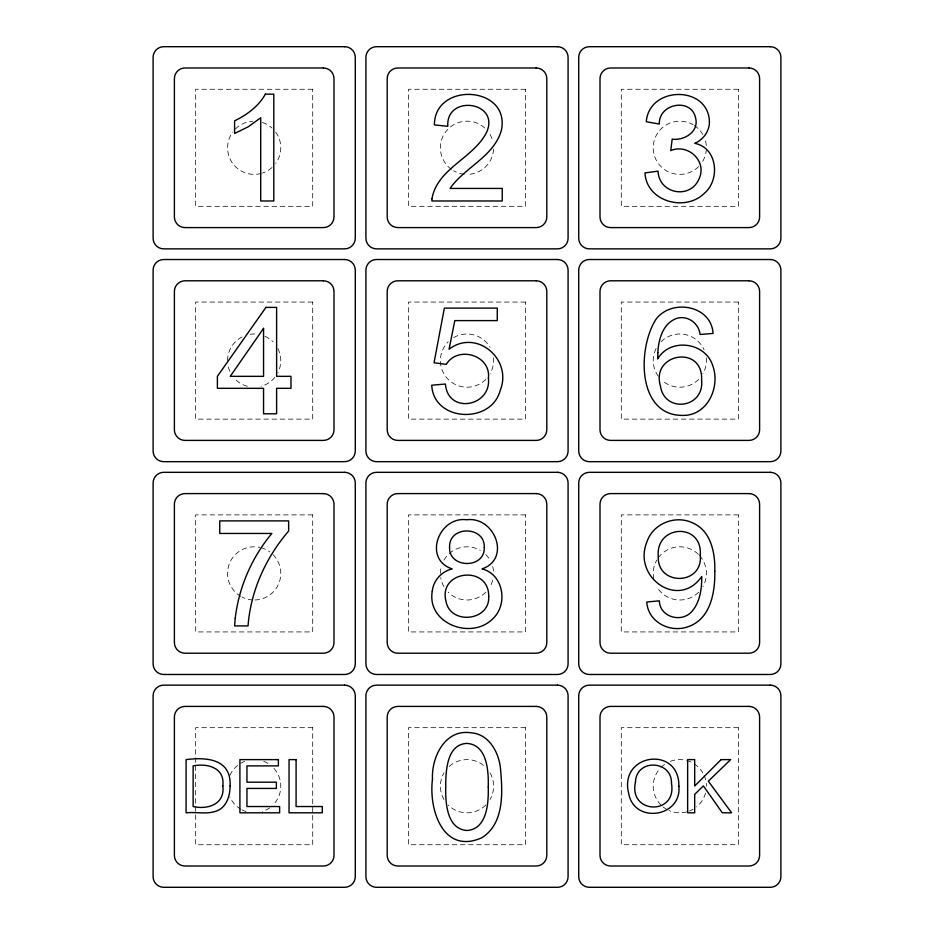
<?xml version="1.0" encoding="UTF-8"?>
<svg xmlns="http://www.w3.org/2000/svg" width="934" height="934" viewBox="0 0 934 934"><rect width="100%" height="100%" fill="white"/><g stroke="black" fill="none" stroke-linecap="round" stroke-linejoin="round"><path stroke-width="0.7" stroke-dasharray="4.67 3.5" d="M273.954 768.413A26.596 26.596 0 0 1 273.954 804.022M269.821 807.735A26.596 26.596 0 0 1 262.407 811.518M245.981 811.518A26.596 26.596 0 0 1 242.104 809.918M240.89 809.253A26.596 26.596 0 0 1 229.892 797.041M229.892 775.395A26.596 26.596 0 0 1 238.555 764.689M240.89 763.183A26.596 26.596 0 0 1 244.661 761.385M263.715 761.385A26.596 26.596 0 0 1 269.821 764.689M490.035 772.92A26.596 26.596 0 0 1 490.035 799.516M485.808 805.026A26.596 26.596 0 0 1 448.192 805.026M443.965 799.516A26.596 26.596 0 0 1 443.965 772.92M449.196 766.452A26.596 26.596 0 0 1 484.804 766.452M705.509 793.094A26.596 26.596 0 0 1 696.554 806.883M693.11 809.253A26.596 26.596 0 0 1 689.339 811.051M686.7 811.915A26.596 26.596 0 0 1 668.989 810.514M666.514 809.253A26.596 26.596 0 0 1 663.07 806.883M661.003 805.026A26.596 26.596 0 0 1 660.046 768.413M661.003 767.409A26.596 26.596 0 0 1 665.323 763.907M670.285 761.385A26.596 26.596 0 0 1 685.346 760.194M686.7 760.521A26.596 26.596 0 0 1 693.11 763.183M694.289 763.907A26.596 26.596 0 0 1 702.847 772.92M704.108 775.395A26.596 26.596 0 0 1 706.408 786.218M272.997 554.598A26.596 26.596 0 0 1 254.188 600.002M252.81 599.967A26.596 26.596 0 0 1 242.104 597.106M240.89 596.441A26.596 26.596 0 0 1 259.734 547.382M261.076 547.709A26.596 26.596 0 0 1 269.821 551.877M492.697 580.294A26.596 26.596 0 0 1 490.035 586.704M485.808 592.214A26.596 26.596 0 0 1 448.192 592.214M443.965 586.704A26.596 26.596 0 0 1 440.731 577.574M440.404 573.406A26.596 26.596 0 0 1 441.303 566.518M443.965 560.108A26.596 26.596 0 0 1 448.192 554.598M449.196 553.64A26.596 26.596 0 0 1 480.298 550.371M485.808 554.598A26.596 26.596 0 0 1 490.035 560.108M492.697 566.518A26.596 26.596 0 0 1 493.561 572.017M699.578 555.602A26.596 26.596 0 0 1 702.847 586.704M698.62 592.214A26.596 26.596 0 0 1 656.777 586.704M653.788 578.94A26.596 26.596 0 0 1 656.777 560.108M658.283 557.773A26.596 26.596 0 0 1 698.62 554.598M277.888 348.51A26.596 26.596 0 0 1 277.888 372.678M274.865 377.336A26.596 26.596 0 0 1 261.076 386.291M247.3 386.291A26.596 26.596 0 0 1 235.38 379.402M229.892 371.417A26.596 26.596 0 0 1 227.919 364.762M227.592 360.594A26.596 26.596 0 0 1 243.365 336.298M250.02 334.325A26.596 26.596 0 0 1 256.967 334.138M265.011 336.298A26.596 26.596 0 0 1 272.997 341.786M493.456 357.815A26.596 26.596 0 0 1 490.035 373.892M485.808 379.402A26.596 26.596 0 0 1 448.192 379.402A26.596 26.596 0 0 1 448.192 341.786M453.702 337.559A26.596 26.596 0 0 1 490.035 347.296M706.267 357.815A26.596 26.596 0 0 1 702.847 373.892M698.62 379.402A26.596 26.596 0 0 1 662.008 380.36M658.283 376.227A26.596 26.596 0 0 1 656.777 347.296M661.003 341.786A26.596 26.596 0 0 1 704.108 349.771M275.717 132.149A26.596 26.596 0 0 1 275.717 163.415M271.992 167.548A26.596 26.596 0 0 1 262.407 173.082M261.076 173.479A26.596 26.596 0 0 1 232.671 132.149M235.38 128.974A26.596 26.596 0 0 1 252.81 121.222M262.407 122.482A26.596 26.596 0 0 1 271.992 128.016M493.561 149.171A26.596 26.596 0 0 1 467 174.389M464.221 174.238A26.596 26.596 0 0 1 453.702 170.817M451.367 169.311A26.596 26.596 0 0 1 446.767 130.515A26.596 26.596 0 0 1 485.808 128.974M490.035 134.484A26.596 26.596 0 0 1 492.697 140.906M706.373 149.171A26.596 26.596 0 0 1 701.329 163.415M698.62 166.591A26.596 26.596 0 0 1 662.708 168.167A26.596 26.596 0 0 1 658.015 132.523A26.596 26.596 0 0 1 693.11 124.747M694.289 125.471A26.596 26.596 0 0 1 702.847 134.484M705.509 140.906A26.596 26.596 0 0 1 706.408 147.782M312.715 89.267L195.661 89.267L195.661 206.309L312.715 206.309L312.715 89.267M525.527 89.267L408.473 89.267L408.473 206.309L525.527 206.309L525.527 89.267M738.339 89.267L621.285 89.267L621.285 206.309L738.339 206.309L738.339 89.267M312.715 302.067L195.661 302.067L195.661 419.121L312.715 419.121L312.715 302.067M525.527 302.067L408.473 302.067L408.473 419.121L525.527 419.121L525.527 302.067M738.339 302.067L621.285 302.067L621.285 419.121L738.339 419.121L738.339 302.067M312.715 514.879L195.661 514.879L195.661 631.933L312.715 631.933L312.715 514.879M525.527 514.879L408.473 514.879L408.473 631.933L525.527 631.933L525.527 514.879M738.339 514.879L621.285 514.879L621.285 631.933L738.339 631.933L738.339 514.879M312.715 727.691L195.661 727.691L195.661 844.733L312.715 844.733L312.715 727.691M525.527 727.691L408.473 727.691L408.473 844.733L525.527 844.733L525.527 727.691M738.339 727.691L621.285 727.691L621.285 844.733L738.339 844.733L738.339 727.691"/><path stroke-width="1.4" d="M488.272 786.942C488.587 802.469 487.338 829.088 467 830.489C446.639 829.112 445.401 802.469 445.728 786.942C445.752 771.717 446.475 744.351 466.86 743.394C487.314 744.631 488.634 771.356 488.272 786.942M432.477 779.236C428.519 809.79 443.311 855.019 481.909 837.716C504.699 823.274 502.585 791.623 500.437 768.028C498.698 752.022 488.739 733.89 470.899 732.805C445.028 728.742 431.368 757.264 432.477 779.236M714.79 571.223C715.269 592.249 710.541 619.662 687.459 626.912C669.713 633.1 647.811 621.787 646.783 601.998L659.346 600.842C659.754 617.211 681.423 623.141 691.697 611.677C700.068 602.22 701.866 588.735 701.726 576.523C678.563 610.077 632.108 577.224 646.993 541.685C653.099 523.39 675.737 514.611 692.806 522.993C711.194 531.014 715.292 553.208 714.79 571.223M222.817 785.821C225.246 804.022 208.165 809.906 193.128 806.532L193.128 765.892C207.418 763.031 225.117 767.713 222.817 785.821M431.975 198.662L431.905 200.985L502.235 200.985L502.235 188.435L450.048 188.435C464.863 167.139 494.098 156.573 501.43 130.095C510.501 85.765 434.543 81.235 434.38 124.922L447.806 126.3C445.728 94.392 499.69 101.176 486.883 131.717C474.133 158.161 437.427 167.992 431.975 198.662M657.851 352.655L657.676 358.925C670.18 337.396 705.66 342.054 712.817 365.883C720.044 385.8 708.988 413.108 686.128 415.28C636.953 418.992 636.86 348.861 656.077 319.148C671.744 298.378 711.451 305.313 713.051 333.45L700.056 334.465C698.971 323.164 687.272 314.77 676.286 318.541C662.778 323.666 658.47 339.579 657.851 352.655M230.079 785.926C230.068 793.97 227.931 802.785 221.545 808.19C211.539 815.896 197.459 811.529 186.088 812.814L186.088 759.611C206.694 756.914 231.562 759.003 230.079 785.926M635.447 782.33C628.419 814.214 677.162 815.802 671.476 783.334C672.083 760.054 636.089 758.315 635.447 782.33M678.866 786.288C681.937 817.238 634.349 824.232 628.745 793.725C618.273 753.236 679.742 745.18 678.866 786.288M701.586 380.045C704.645 408.38 664.483 413.645 660.42 385.94C650.601 353.017 703.442 344.448 701.586 380.045M700.278 555.041C703.36 585.618 656.73 586.4 658.248 556.127C655.726 524.546 702.613 522.258 700.278 555.041M432.279 591.187C426.546 623.352 470.911 640.304 492.405 619.137C508.353 604.905 503.835 574.41 482.026 568.899C511.412 559.011 494.658 516.128 466.778 519.771C438.618 516.035 422.752 559.408 452.196 568.899C441.735 571.328 433.329 580.423 432.279 591.187M235.228 618.238L234.632 625.92L248.059 625.92C250.581 590.988 265.921 557.458 288.629 531.049L288.629 520.892L219.747 520.892L219.747 533.454L271.864 533.454C251.83 557.376 238.882 587.241 235.228 618.238M488.412 378.165C491.611 406.815 447.713 414.603 445.448 384.037L431.73 385.205C433.539 421.946 491.517 424.596 500.25 390.225C512.766 359.275 476.375 328.359 449.067 349.199L454.811 320.607L497.262 320.607L497.262 308.115L444.351 308.115L434.053 362.777L446.312 364.365C457.66 345.288 491.179 355.107 488.412 378.165M709.42 121.805C709.548 131.192 703.255 139.715 694.768 143.357C717.452 147.642 720.464 179.55 704.493 193.186C685.322 212.31 646.398 201.604 644.974 172.895L658.038 171.155C658.96 194.214 690.775 199.783 699.239 178.417C707.201 160.835 687.669 143.276 670.74 150.619L672.188 139.143C684.143 140.836 699.087 131.741 695.643 118.174C691.545 97.229 658.47 103.429 659.346 124.047L646.281 121.724C649.095 85.624 708.532 85.157 709.42 121.805M488.704 596.336C490.373 621.122 450.398 625.266 446.043 601.473C437.707 570.289 489.112 564.475 488.704 596.336M484.279 547.499C484.956 569.308 448.11 568.596 449.581 546.764C449.277 525.212 485.318 525.935 484.279 547.499M265.373 94.147C258.625 106.324 246.88 114.847 234.597 120.86L234.597 133.492L248.351 126.732L260.726 117.731L260.726 200.985L273.79 200.985L273.79 94.147L265.373 94.147M263.551 328.371L230.243 376.344L263.551 376.344L263.551 328.371M265.945 307.391L217.388 376.344L217.388 388.322L263.551 388.322L263.551 413.797L276.616 413.797L276.616 388.322L290.988 388.322L290.988 376.344L276.616 376.344L276.616 307.391L265.945 307.391M721.106 759.611L694.686 785.996L694.686 759.611L687.646 759.611L687.646 812.814L694.686 812.814L694.686 794.379L703.395 785.891L722.344 812.814L731.637 812.814L708.334 781.174L730.657 759.611L721.106 759.611M344.634 46.7L163.742 46.7A10.636 10.636 0 0 0 153.106 57.336L153.106 238.228A10.636 10.636 0 0 0 163.742 248.864L344.634 248.864A10.636 10.636 0 0 0 355.27 238.228L355.27 57.336A10.636 10.636 0 0 0 344.634 46.7M557.446 46.7L376.554 46.7A10.636 10.636 0 0 0 365.918 57.336L365.918 238.228A10.636 10.636 0 0 0 376.554 248.864L557.446 248.864A10.636 10.636 0 0 0 568.082 238.228L568.082 57.336A10.636 10.636 0 0 0 557.446 46.7M770.258 46.7L589.366 46.7A10.636 10.636 0 0 0 578.73 57.336L578.73 238.228A10.636 10.636 0 0 0 589.366 248.864L770.258 248.864A10.636 10.636 0 0 0 780.894 238.228L780.894 57.336A10.636 10.636 0 0 0 770.258 46.7M323.351 67.984L185.025 67.984A10.636 10.636 0 0 0 174.389 78.619L174.389 216.945A10.636 10.636 0 0 0 185.025 227.592L323.351 227.592A10.636 10.636 0 0 0 333.998 216.945L333.998 78.619A10.636 10.636 0 0 0 323.351 67.984M536.163 67.984L397.837 67.984A10.636 10.636 0 0 0 387.201 78.619L387.201 216.945A10.636 10.636 0 0 0 397.837 227.592L536.163 227.592A10.636 10.636 0 0 0 546.799 216.945L546.799 78.619A10.636 10.636 0 0 0 536.163 67.984M748.975 67.984L610.649 67.984A10.636 10.636 0 0 0 600.002 78.619L600.002 216.945A10.636 10.636 0 0 0 610.649 227.592L748.975 227.592A10.636 10.636 0 0 0 759.611 216.945L759.611 78.619A10.636 10.636 0 0 0 748.975 67.984M344.634 259.512L163.742 259.512A10.636 10.636 0 0 0 153.106 270.148L153.106 451.04A10.636 10.636 0 0 0 163.742 461.676L344.634 461.676A10.636 10.636 0 0 0 355.27 451.04L355.27 270.148A10.636 10.636 0 0 0 344.634 259.512M557.446 259.512L376.554 259.512A10.636 10.636 0 0 0 365.918 270.148L365.918 451.04A10.636 10.636 0 0 0 376.554 461.676L557.446 461.676A10.636 10.636 0 0 0 568.082 451.04L568.082 270.148A10.636 10.636 0 0 0 557.446 259.512M770.258 259.512L589.366 259.512A10.636 10.636 0 0 0 578.73 270.148L578.73 451.04A10.636 10.636 0 0 0 589.366 461.676L770.258 461.676A10.636 10.636 0 0 0 780.894 451.04L780.894 270.148A10.636 10.636 0 0 0 770.258 259.512M323.351 280.795L185.025 280.795A10.636 10.636 0 0 0 174.389 291.431L174.389 429.757A10.636 10.636 0 0 0 185.025 440.404L323.351 440.404A10.636 10.636 0 0 0 333.998 429.757L333.998 291.431A10.636 10.636 0 0 0 323.351 280.795M536.163 280.795L397.837 280.795A10.636 10.636 0 0 0 387.201 291.431L387.201 429.757A10.636 10.636 0 0 0 397.837 440.404L536.163 440.404A10.636 10.636 0 0 0 546.799 429.757L546.799 291.431A10.636 10.636 0 0 0 536.163 280.795M748.975 280.795L610.649 280.795A10.636 10.636 0 0 0 600.002 291.431L600.002 429.757A10.636 10.636 0 0 0 610.649 440.404L748.975 440.404A10.636 10.636 0 0 0 759.611 429.757L759.611 291.431A10.636 10.636 0 0 0 748.975 280.795M344.634 472.324L163.742 472.324A10.636 10.636 0 0 0 153.106 482.96L153.106 663.852A10.636 10.636 0 0 0 163.742 674.488L344.634 674.488A10.636 10.636 0 0 0 355.27 663.852L355.27 482.96A10.636 10.636 0 0 0 344.634 472.324M557.446 472.324L376.554 472.324A10.636 10.636 0 0 0 365.918 482.96L365.918 663.852A10.636 10.636 0 0 0 376.554 674.488L557.446 674.488A10.636 10.636 0 0 0 568.082 663.852L568.082 482.96A10.636 10.636 0 0 0 557.446 472.324M770.258 472.324L589.366 472.324A10.636 10.636 0 0 0 578.73 482.96L578.73 663.852A10.636 10.636 0 0 0 589.366 674.488L770.258 674.488A10.636 10.636 0 0 0 780.894 663.852L780.894 482.96A10.636 10.636 0 0 0 770.258 472.324M323.351 493.596L185.025 493.596A10.636 10.636 0 0 0 174.389 504.243L174.389 642.569A10.636 10.636 0 0 0 185.025 653.205L323.351 653.205A10.636 10.636 0 0 0 333.998 642.569L333.998 504.243A10.636 10.636 0 0 0 323.351 493.596M536.163 493.596L397.837 493.596A10.636 10.636 0 0 0 387.201 504.243L387.201 642.569A10.636 10.636 0 0 0 397.837 653.205L536.163 653.205A10.636 10.636 0 0 0 546.799 642.569L546.799 504.243A10.636 10.636 0 0 0 536.163 493.596M748.975 493.596L610.649 493.596A10.636 10.636 0 0 0 600.002 504.243L600.002 642.569A10.636 10.636 0 0 0 610.649 653.205L748.975 653.205A10.636 10.636 0 0 0 759.611 642.569L759.611 504.243A10.636 10.636 0 0 0 748.975 493.596M344.634 685.136L163.742 685.136A10.636 10.636 0 0 0 153.106 695.772L153.106 876.664A10.636 10.636 0 0 0 163.742 887.3L344.634 887.3A10.636 10.636 0 0 0 355.27 876.664L355.27 695.772A10.636 10.636 0 0 0 344.634 685.136M557.446 685.136L376.554 685.136A10.636 10.636 0 0 0 365.918 695.772L365.918 876.664A10.636 10.636 0 0 0 376.554 887.3L557.446 887.3A10.636 10.636 0 0 0 568.082 876.664L568.082 695.772A10.636 10.636 0 0 0 557.446 685.136M770.258 685.136L589.366 685.136A10.636 10.636 0 0 0 578.73 695.772L578.73 876.664A10.636 10.636 0 0 0 589.366 887.3L770.258 887.3A10.636 10.636 0 0 0 780.894 876.664L780.894 695.772A10.636 10.636 0 0 0 770.258 685.136M323.351 706.408L185.025 706.408A10.636 10.636 0 0 0 174.389 717.055L174.389 855.381A10.636 10.636 0 0 0 185.025 866.016L323.351 866.016A10.636 10.636 0 0 0 333.998 855.381L333.998 717.055A10.636 10.636 0 0 0 323.351 706.408M536.163 706.408L397.837 706.408A10.636 10.636 0 0 0 387.201 717.055L387.201 855.381A10.636 10.636 0 0 0 397.837 866.016L536.163 866.016A10.636 10.636 0 0 0 546.799 855.381L546.799 717.055A10.636 10.636 0 0 0 536.163 706.408M748.975 706.408L610.649 706.408A10.636 10.636 0 0 0 600.002 717.055L600.002 855.381A10.636 10.636 0 0 0 610.649 866.016L748.975 866.016A10.636 10.636 0 0 0 759.611 855.381L759.611 717.055A10.636 10.636 0 0 0 748.975 706.408M278.379 759.611L239.91 759.611L239.91 812.814L279.616 812.814L279.616 806.532L246.95 806.532L246.95 788.424L276.382 788.424L276.382 782.19L246.95 782.19L246.95 765.892L278.379 765.892L278.379 759.611M296.09 759.611L289.05 759.611L289.05 812.814L322.288 812.814L322.288 806.532L296.09 806.532L296.09 759.611"/></g></svg>
